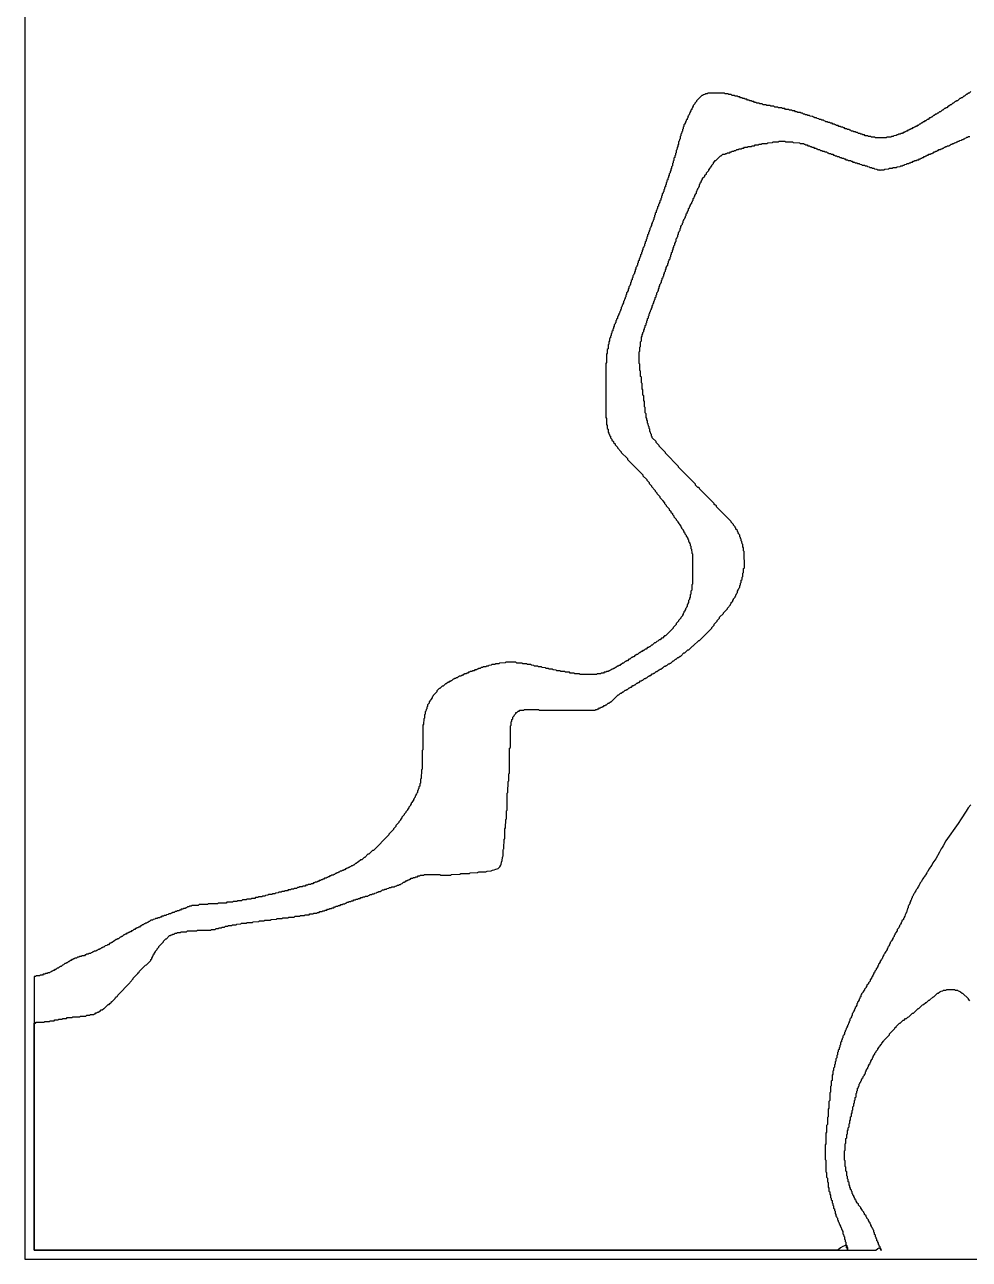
# Model space of a CAD drawing. Header units: millimetres. Extents: x 0 to 6416, y -3898 to 1268.
# Drawn here: x 0 to 610, y -3898 to -3100 of the extents above; entities that cross this region are included whole.
import ezdxf

# ---------------------------------------------------------------- set-up
doc = ezdxf.new("R2010")
doc.units = ezdxf.units.MM
for name, color, linetype in [('CUT_OUTER', 1, 'Continuous'), ('ENGRAVE_NEXT', 3, 'Continuous'), ('SHEET_EDGE', 7, 'Continuous')]:
    doc.layers.add(name, color=color, linetype=linetype)

msp = doc.modelspace()

# ---------------------------------------------------------------- linework, layer by layer
at = {"layer": 'CUT_OUTER'}
msp.add_lwpolyline([(610.5, -3143.58), (609.5, -3144.56), (609, -3144.58), (608, -3145.56), (607.5, -3145.58), (606.5, -3146.56), (605.97, -3146.6), (605, -3147.56), (604.5, -3147.58), (604, -3148.06), (603.5, -3148.08), (602, -3149.56), (601.5, -3149.58), (601, -3150.06), (600.5, -3150.08), (599.5, -3151.06), (599, -3151.08), (598, -3152.06), (597.5, -3152.08), (596.5, -3153.06), (595.97, -3153.1), (595, -3154.06), (594.5, -3154.08), (594, -3154.56), (593.5, -3154.58), (592.5, -3155.56), (592, -3155.58), (591, -3156.56), (590.47, -3156.6), (589.5, -3157.56), (589, -3157.58), (588.5, -3158.07), (588, -3158.08), (587, -3159.06), (586.47, -3159.1), (585.5, -3160.06), (585, -3160.08), (584.5, -3160.57), (584, -3160.58), (583, -3161.56), (582.47, -3161.6), (581.5, -3162.56), (581, -3162.58), (580.5, -3163.07), (580, -3163.08), (579, -3164.06), (578.5, -3164.08), (578, -3164.56), (577.5, -3164.58), (576.5, -3165.56), (576, -3165.58), (575.5, -3166.06), (575, -3166.08), (574.5, -3166.56), (574, -3166.58), (573.5, -3167.06), (573, -3167.08), (572.5, -3167.56), (572, -3167.58), (571.5, -3168.06), (571, -3168.08), (570.5, -3168.56), (570, -3168.58), (569.5, -3169.06), (569, -3169.08), (568.5, -3169.56), (568, -3169.58), (567.5, -3170.06), (566.96, -3170.1), (566.5, -3170.56), (565.5, -3170.58), (565, -3171.06), (564, -3171.08), (563.5, -3171.56), (562.96, -3171.6), (562.5, -3172.05), (561, -3172.08), (560.5, -3172.56), (559.5, -3172.58), (559, -3173.05), (556.5, -3173.08), (556, -3173.55), (549, -3173.56), (548.5, -3173.08), (546.5, -3173.06), (546, -3172.58), (544.5, -3172.56), (544, -3172.08), (542.5, -3172.06), (542, -3171.58), (541, -3171.56), (540.5, -3171.08), (539.5, -3171.07), (539, -3170.58), (538, -3170.57), (537.5, -3170.08), (536.5, -3170.07), (536, -3169.58), (535, -3169.57), (534.5, -3169.08), (533.5, -3169.07), (533.03, -3168.6), (532.5, -3168.57), (532, -3168.08), (531, -3168.07), (530.5, -3167.58), (529.5, -3167.57), (529.03, -3167.1), (528.5, -3167.07), (528, -3166.58), (527, -3166.57), (526.5, -3166.08), (525.5, -3166.07), (525, -3165.58), (524, -3165.57), (523.53, -3165.1), (523, -3165.07), (522.5, -3164.58), (521.5, -3164.57), (521, -3164.08), (520, -3164.07), (519.5, -3163.58), (518.5, -3163.57), (518, -3163.08), (517, -3163.07), (516.53, -3162.6), (516, -3162.57), (515.5, -3162.08), (514.5, -3162.07), (514, -3161.58), (513, -3161.57), (512.5, -3161.08), (511.5, -3161.07), (511, -3160.58), (510, -3160.57), (509.53, -3160.1), (509, -3160.07), (508.5, -3159.58), (507, -3159.57), (506.5, -3159.08), (505.5, -3159.07), (505, -3158.58), (504, -3158.57), (503.5, -3158.08), (502.5, -3158.07), (502, -3157.58), (501, -3157.57), (500.5, -3157.08), (499, -3157.07), (498.5, -3156.58), (497.5, -3156.57), (497, -3156.08), (495.5, -3156.07), (495, -3155.58), (493.5, -3155.57), (493, -3155.08), (491, -3155.07), (490.5, -3154.58), (489, -3154.57), (488.5, -3154.08), (486.5, -3154.07), (486, -3153.58), (484, -3153.57), (483.5, -3153.08), (481.5, -3153.06), (481, -3152.58), (479, -3152.56), (478.5, -3152.08), (476.5, -3152.06), (476, -3151.58), (474.5, -3151.56), (474, -3151.08), (472.5, -3151.06), (472, -3150.58), (471, -3150.56), (470.5, -3150.08), (469.5, -3150.06), (469, -3149.58), (468, -3149.57), (467.5, -3149.08), (466.5, -3149.07), (466, -3148.58), (465, -3148.57), (464.5, -3148.08), (463.5, -3148.07), (463, -3147.58), (462, -3147.57), (461.5, -3147.08), (460.5, -3147.07), (460, -3146.58), (458.5, -3146.57), (458, -3146.08), (456.5, -3146.07), (456, -3145.58), (454.5, -3145.57), (454, -3145.08), (452, -3145.07), (451.5, -3144.59), (441, -3144.59), (440.5, -3145.07), (439.5, -3145.09), (439, -3145.57), (438, -3145.59), (437.5, -3146.08), (437, -3146.09), (433.5, -3149.58), (433.47, -3150.1), (432.48, -3151.1), (432.47, -3151.6), (431.48, -3152.6), (431.47, -3153.1), (430.98, -3153.6), (430.97, -3154.1), (430.48, -3154.6), (430.47, -3155.1), (429.98, -3155.6), (429.97, -3156.1), (429.48, -3156.6), (429.47, -3157.1), (428.98, -3157.6), (428.97, -3158.1), (428.5, -3158.57), (428.47, -3159.1), (427.98, -3159.6), (427.96, -3160.6), (427.5, -3161.06), (427.46, -3161.6), (426.98, -3162.1), (426.97, -3162.6), (426.48, -3163.1), (426.47, -3163.6), (425.98, -3164.1), (425.97, -3164.6), (425.48, -3165.1), (425.47, -3166.1), (424.98, -3166.6), (424.97, -3167.6), (424.48, -3168.1), (424.46, -3169.1), (423.98, -3169.6), (423.97, -3170.6), (423.48, -3171.1), (423.47, -3172.1), (422.98, -3172.6), (422.96, -3174.1), (422.48, -3174.6), (422.47, -3175.6), (421.98, -3176.1), (421.96, -3177.6), (421.48, -3178.1), (421.47, -3179.1), (420.98, -3179.6), (420.96, -3181.1), (420.48, -3181.6), (420.46, -3183.1), (419.98, -3183.6), (419.97, -3184.6), (419.48, -3185.1), (419.47, -3186.1), (418.98, -3186.6), (418.96, -3188.1), (418.48, -3188.6), (418.47, -3189.6), (417.98, -3190.1), (417.96, -3191.6), (417.48, -3192.1), (417.47, -3193.1), (416.98, -3193.6), (416.97, -3194.6), (416.48, -3195.1), (416.47, -3196.1), (415.98, -3196.6), (415.97, -3197.6), (415.48, -3198.1), (415.47, -3199.1), (414.98, -3199.6), (414.97, -3200.6), (414.48, -3201.1), (414.47, -3202.1), (413.98, -3202.6), (413.97, -3203.6), (413.48, -3204.1), (413.47, -3205.1), (412.98, -3205.6), (412.97, -3206.6), (412.48, -3207.1), (412.47, -3208.1), (412, -3208.57), (411.97, -3209.1), (411.48, -3209.6), (411.47, -3210.6), (410.98, -3211.1), (410.97, -3212.1), (410.48, -3212.6), (410.47, -3213.6), (409.98, -3214.1), (409.97, -3215.1), (409.5, -3215.57), (409.47, -3216.1), (408.98, -3216.6), (408.97, -3217.6), (408.48, -3218.1), (408.47, -3219.1), (408, -3219.57), (407.97, -3220.1), (407.48, -3220.6), (407.47, -3221.6), (406.98, -3222.1), (406.97, -3223.1), (406.48, -3223.6), (406.47, -3224.6), (405.98, -3225.1), (405.97, -3226.1), (405.48, -3226.6), (405.47, -3227.6), (405, -3228.07), (404.97, -3228.6), (404.48, -3229.1), (404.47, -3230.1), (403.98, -3230.6), (403.97, -3231.6), (403.48, -3232.1), (403.47, -3233.1), (403, -3233.57), (402.97, -3234.1), (402.48, -3234.6), (402.47, -3235.6), (401.98, -3236.1), (401.97, -3237.1), (401.48, -3237.6), (401.47, -3238.6), (400.98, -3239.1), (400.97, -3240.1), (400.48, -3240.6), (400.47, -3241.6), (399.98, -3242.1), (399.97, -3243.1), (399.5, -3243.57), (399.47, -3244.1), (398.98, -3244.6), (398.97, -3245.6), (398.48, -3246.1), (398.47, -3247.1), (397.98, -3247.6), (397.97, -3248.6), (397.48, -3249.1), (397.47, -3250.1), (397, -3250.57), (396.97, -3251.1), (396.48, -3251.6), (396.47, -3252.6), (395.98, -3253.1), (395.97, -3254.1), (395.48, -3254.6), (395.47, -3255.6), (395, -3256.07), (394.97, -3256.6), (394.48, -3257.1), (394.47, -3258.1), (393.98, -3258.6), (393.97, -3259.6), (393.48, -3260.1), (393.47, -3261.1), (393, -3261.57), (392.97, -3262.1), (392.48, -3262.6), (392.47, -3263.6), (391.98, -3264.1), (391.97, -3265.1), (391.48, -3265.6), (391.47, -3266.6), (390.98, -3267.1), (390.97, -3268.1), (390.5, -3268.57), (390.47, -3269.1), (389.98, -3269.6), (389.97, -3270.6), (389.48, -3271.1), (389.47, -3272.1), (389, -3272.57), (388.97, -3273.1), (388.48, -3273.6), (388.47, -3274.6), (387.98, -3275.1), (387.97, -3276.1), (387.5, -3276.57), (387.47, -3277.1), (386.98, -3277.6), (386.97, -3278.6), (386.48, -3279.1), (386.47, -3280.1), (386, -3280.56), (385.97, -3281.1), (385.48, -3281.6), (385.47, -3282.6), (384.98, -3283.1), (384.96, -3284.1), (384.5, -3284.56), (384.47, -3285.1), (383.98, -3285.6), (383.96, -3286.6), (383.5, -3287.06), (383.47, -3287.6), (382.98, -3288.1), (382.97, -3288.6), (382.48, -3289.1), (382.46, -3290.1), (382, -3290.56), (381.97, -3291.1), (381.48, -3291.6), (381.46, -3292.6), (381, -3293.06), (380.97, -3293.6), (380.48, -3294.1), (380.47, -3295.1), (379.98, -3295.6), (379.97, -3296.6), (379.48, -3297.1), (379.47, -3298.1), (378.98, -3298.6), (378.97, -3299.6), (378.48, -3300.1), (378.47, -3301.1), (377.98, -3301.6), (377.97, -3302.6), (377.48, -3303.1), (377.46, -3304.6), (376.98, -3305.1), (376.96, -3306.6), (376.48, -3307.1), (376.46, -3309.6), (375.98, -3310.1), (375.96, -3312.6), (375.48, -3313.1), (375.46, -3318.6), (374.98, -3319.1), (374.98, -3354.1), (375.46, -3354.6), (375.48, -3358.6), (375.96, -3359.1), (375.98, -3361.1), (376.46, -3361.6), (376.48, -3363.6), (376.97, -3364.1), (376.98, -3364.6), (377.47, -3365.1), (377.5, -3365.64), (377.96, -3366.1), (377.98, -3367.1), (378.96, -3368.1), (378.98, -3368.6), (379.96, -3369.6), (379.98, -3370.1), (380.96, -3371.1), (381, -3371.63), (382.46, -3373.1), (382.5, -3373.63), (384.96, -3376.1), (385, -3376.63), (388.96, -3380.6), (389, -3381.13), (398.96, -3391.1), (399, -3391.63), (401.46, -3394.1), (401.48, -3394.6), (402.96, -3396.1), (402.98, -3396.6), (404.46, -3398.1), (404.48, -3398.6), (406.96, -3401.1), (406.98, -3401.6), (407.96, -3402.6), (407.98, -3403.1), (409.96, -3405.1), (409.98, -3405.6), (411.46, -3407.1), (411.5, -3407.63), (412.96, -3409.1), (412.98, -3409.6), (413.96, -3410.6), (414, -3411.13), (415.96, -3413.1), (415.98, -3413.6), (416.96, -3414.6), (416.98, -3415.1), (417.96, -3416.1), (417.98, -3416.6), (418.96, -3417.6), (419, -3418.13), (420.46, -3419.6), (420.47, -3420.1), (421.46, -3421.1), (421.47, -3421.6), (422.45, -3422.6), (422.5, -3423.14), (423.45, -3424.1), (423.47, -3424.6), (423.95, -3425.1), (423.97, -3425.6), (424.95, -3426.6), (424.97, -3427.1), (425.45, -3427.6), (425.47, -3428.1), (425.95, -3428.6), (425.97, -3429.1), (426.94, -3430.1), (426.97, -3430.6), (427.45, -3431.1), (427.47, -3431.6), (427.94, -3432.1), (428, -3432.66), (428.44, -3433.1), (428.47, -3434.1), (428.94, -3434.6), (429, -3435.16), (429.44, -3435.6), (429.47, -3436.6), (429.93, -3437.1), (429.97, -3438.6), (430.43, -3439.1), (430.47, -3441.6), (430.94, -3442.1), (430.94, -3461.6), (430.47, -3462.1), (430.44, -3465.6), (429.97, -3466.1), (429.94, -3468.1), (429.47, -3468.6), (429.44, -3470.1), (428.97, -3470.6), (428.94, -3471.6), (428.47, -3472.1), (428.44, -3473.6), (428, -3474.04), (427.95, -3474.6), (427.47, -3475.1), (427.44, -3476.1), (427, -3476.54), (426.95, -3477.1), (426.47, -3477.6), (426.45, -3478.1), (425.97, -3478.6), (425.95, -3479.1), (425.47, -3479.6), (425.45, -3480.1), (424.97, -3480.6), (424.95, -3481.1), (424.47, -3481.6), (424.44, -3482.1), (423.47, -3483.1), (423.45, -3483.6), (421.97, -3485.1), (421.95, -3485.6), (420.47, -3487.1), (420.45, -3487.6), (418.47, -3489.6), (418.45, -3490.1), (413.5, -3495.05), (413, -3495.07), (411.5, -3496.56), (411, -3496.58), (410, -3497.56), (409.5, -3497.58), (408.5, -3498.56), (408, -3498.58), (407, -3499.57), (406.5, -3499.58), (405, -3501.06), (404.5, -3501.08), (403.5, -3502.06), (403, -3502.08), (402.5, -3502.57), (402, -3502.58), (401, -3503.57), (400.47, -3503.6), (399.5, -3504.57), (399, -3504.58), (398.5, -3505.07), (398, -3505.08), (397, -3506.07), (396.5, -3506.08), (395.5, -3507.07), (395, -3507.08), (394.5, -3507.57), (394, -3507.58), (393, -3508.57), (392.5, -3508.58), (392, -3509.07), (391.5, -3509.08), (390.5, -3510.07), (389.98, -3510.1), (389, -3511.07), (388.5, -3511.08), (388, -3511.57), (387.5, -3511.58), (386.5, -3512.57), (385.97, -3512.6), (385, -3513.56), (384.5, -3513.58), (384, -3514.07), (383.5, -3514.08), (383, -3514.57), (382.5, -3514.58), (381.5, -3515.56), (381, -3515.58), (380.5, -3516.06), (380, -3516.08), (379.5, -3516.56), (379, -3516.58), (378.5, -3517.06), (378, -3517.08), (377.5, -3517.56), (376.96, -3517.6), (376.5, -3518.06), (375.5, -3518.08), (375, -3518.56), (374, -3518.58), (373.5, -3519.06), (372, -3519.08), (371.5, -3519.55), (369.5, -3519.58), (369, -3520.05), (358.5, -3520.06), (358, -3519.58), (355, -3519.56), (354.5, -3519.08), (352, -3519.06), (351.5, -3518.58), (349, -3518.56), (348.5, -3518.08), (346, -3518.06), (345.5, -3517.58), (343.5, -3517.56), (343, -3517.08), (341, -3517.06), (340.5, -3516.58), (338.5, -3516.56), (338, -3516.08), (336.5, -3516.06), (336, -3515.58), (334, -3515.56), (333.5, -3515.08), (331.5, -3515.06), (331, -3514.58), (329, -3514.56), (328.5, -3514.08), (327, -3514.06), (326.5, -3513.58), (324.5, -3513.56), (324, -3513.08), (321.5, -3513.06), (321, -3512.58), (317.5, -3512.56), (317, -3512.08), (310.5, -3512.08), (310, -3512.55), (306.5, -3512.58), (306, -3513.05), (304, -3513.08), (303.5, -3513.55), (301.5, -3513.58), (301, -3514.05), (299.5, -3514.07), (299, -3514.55), (298, -3514.57), (297.5, -3515.05), (296, -3515.07), (295.5, -3515.55), (294.5, -3515.57), (294, -3516.05), (293, -3516.07), (292.5, -3516.55), (291.94, -3516.6), (291.5, -3517.04), (290.5, -3517.07), (290, -3517.54), (289, -3517.57), (288.5, -3518.05), (287.5, -3518.07), (287, -3518.55), (286.5, -3518.57), (286, -3519.05), (285.44, -3519.1), (285, -3519.54), (284, -3519.57), (283.5, -3520.05), (283, -3520.07), (282.5, -3520.55), (281.94, -3520.6), (281.5, -3521.04), (280.5, -3521.07), (280, -3521.55), (279.45, -3521.6), (279, -3522.05), (278.5, -3522.07), (278, -3522.55), (277.5, -3522.57), (277, -3523.05), (276.5, -3523.07), (275.5, -3524.05), (275, -3524.07), (274.5, -3524.55), (274, -3524.57), (273.5, -3525.05), (273, -3525.07), (272, -3526.05), (271.5, -3526.07), (270, -3527.55), (269.46, -3527.6), (268, -3529.06), (267.5, -3529.07), (265.98, -3530.6), (265.96, -3531.1), (263.5, -3533.57), (263.46, -3534.1), (262.97, -3534.6), (262.96, -3535.1), (262, -3536.07), (261.96, -3536.6), (260.98, -3537.6), (260.96, -3538.6), (259.98, -3539.6), (259.96, -3540.6), (259.48, -3541.1), (259.46, -3542.1), (258.98, -3542.6), (258.96, -3543.6), (258.48, -3544.1), (258.46, -3545.6), (257.98, -3546.1), (257.96, -3548.1), (257.48, -3548.6), (257.45, -3552.1), (256.98, -3552.6), (256.96, -3568.1), (256.94, -3568.6), (256.47, -3569.1), (256.45, -3580.6), (256.44, -3581.1), (255.97, -3581.6), (255.93, -3587.1), (255.47, -3587.6), (255.43, -3590.1), (254.96, -3590.6), (254.93, -3592.1), (254.46, -3592.6), (254.43, -3593.6), (254, -3594.03), (253.94, -3594.6), (253.47, -3595.1), (253.43, -3596.1), (253, -3596.53), (252.94, -3597.1), (252.46, -3597.6), (252.44, -3598.1), (251.96, -3598.6), (251.94, -3599.1), (251.46, -3599.6), (251.44, -3600.1), (250.96, -3600.6), (250.94, -3601.1), (249.97, -3602.1), (249.95, -3602.6), (249.47, -3603.1), (249.44, -3603.6), (248.96, -3604.1), (248.94, -3604.6), (248, -3605.55), (247.94, -3606.1), (246.97, -3607.1), (246.94, -3607.6), (245.97, -3608.6), (245.95, -3609.1), (244.97, -3610.1), (244.94, -3610.6), (243.47, -3612.1), (243.45, -3612.6), (242.47, -3613.6), (242.45, -3614.1), (241.47, -3615.1), (241.45, -3615.6), (239.5, -3617.56), (239.45, -3618.1), (237.97, -3619.6), (237.95, -3620.1), (234.97, -3623.1), (234.95, -3623.6), (225, -3633.55), (224.5, -3633.57), (222, -3636.05), (221.46, -3636.1), (219.5, -3638.05), (219, -3638.07), (217.5, -3639.55), (217, -3639.57), (215.5, -3641.05), (215, -3641.07), (214, -3642.05), (213.46, -3642.1), (212.5, -3643.05), (212, -3643.07), (211.5, -3643.55), (211, -3643.57), (210.5, -3644.05), (210, -3644.07), (209.5, -3644.55), (209, -3644.57), (208.5, -3645.06), (208, -3645.07), (207.5, -3645.56), (207, -3645.57), (206.5, -3646.06), (206, -3646.07), (205.5, -3646.56), (205, -3646.57), (204.5, -3647.05), (203.5, -3647.08), (203, -3647.56), (202.5, -3647.58), (202, -3648.06), (201.5, -3648.07), (201, -3648.56), (200.5, -3648.57), (200, -3649.06), (199.46, -3649.1), (199, -3649.56), (198, -3649.58), (197.5, -3650.06), (197, -3650.08), (196.5, -3650.56), (196, -3650.58), (195.5, -3651.06), (194.96, -3651.1), (194.5, -3651.56), (193.5, -3651.58), (193, -3652.06), (192.5, -3652.08), (192, -3652.56), (191.46, -3652.6), (191, -3653.06), (190, -3653.08), (189.5, -3653.56), (188.96, -3653.6), (188.5, -3654.06), (187.5, -3654.08), (187, -3654.56), (186.46, -3654.6), (186, -3655.06), (185, -3655.08), (184.5, -3655.56), (183, -3655.58), (182.5, -3656.06), (181.5, -3656.08), (181, -3656.56), (179.5, -3656.58), (179, -3657.06), (177.5, -3657.08), (177, -3657.57), (176, -3657.58), (175.5, -3658.06), (174, -3658.08), (173.5, -3658.57), (172, -3658.58), (171.5, -3659.07), (170, -3659.08), (169.5, -3659.57), (168, -3659.58), (167.5, -3660.07), (166, -3660.08), (165.5, -3660.57), (164, -3660.58), (163.5, -3661.07), (162, -3661.08), (161.5, -3661.57), (160, -3661.58), (159.5, -3662.07), (157.5, -3662.09), (157, -3662.57), (155.5, -3662.58), (155, -3663.07), (153.5, -3663.08), (153, -3663.57), (151, -3663.59), (150.5, -3664.07), (149, -3664.08), (148.5, -3664.57), (146.5, -3664.59), (146, -3665.07), (143.5, -3665.09), (143, -3665.57), (140.5, -3665.59), (140, -3666.07), (137.5, -3666.09), (137, -3666.57), (134.5, -3666.59), (134, -3667.07), (130.5, -3667.09), (130, -3667.57), (125, -3667.59), (124.5, -3668.07), (118.5, -3668.09), (118, -3668.57), (112.5, -3668.59), (112, -3669.07), (108, -3669.09), (107.5, -3669.57), (106.5, -3669.59), (106, -3670.07), (105, -3670.08), (104.5, -3670.57), (103.97, -3670.6), (103.5, -3671.07), (102.5, -3671.08), (102, -3671.57), (101, -3671.58), (100.5, -3672.07), (99.97, -3672.1), (99.5, -3672.56), (98.5, -3672.58), (98, -3673.07), (97, -3673.08), (96.5, -3673.57), (95.5, -3673.58), (95, -3674.07), (94.46, -3674.1), (94, -3674.56), (93, -3674.58), (92.5, -3675.06), (91.5, -3675.08), (91, -3675.56), (90, -3675.58), (89.5, -3676.07), (88.5, -3676.08), (88, -3676.57), (87.46, -3676.6), (87, -3677.06), (86, -3677.08), (85.5, -3677.56), (84.5, -3677.58), (84, -3678.07), (83, -3678.08), (82.5, -3678.57), (81.5, -3678.58), (80.5, -3679.56), (80, -3679.58), (79.5, -3680.07), (79, -3680.08), (78.5, -3680.57), (78, -3680.58), (77.5, -3681.07), (77, -3681.08), (76.5, -3681.57), (76, -3681.58), (75, -3682.56), (74.5, -3682.58), (74, -3683.06), (73.5, -3683.08), (73, -3683.56), (72.5, -3683.58), (72, -3684.06), (71.5, -3684.08), (71, -3684.57), (70.5, -3684.58), (69.5, -3685.56), (69, -3685.58), (68.5, -3686.06), (68, -3686.08), (67.5, -3686.56), (67, -3686.58), (66.5, -3687.06), (66, -3687.08), (65.5, -3687.56), (65, -3687.58), (64.5, -3688.06), (64, -3688.08), (63, -3689.06), (62.5, -3689.08), (62, -3689.56), (61.5, -3689.58), (60.5, -3690.56), (60, -3690.58), (59.5, -3691.06), (59, -3691.08), (58, -3692.06), (57.5, -3692.07), (56.5, -3693.05), (56, -3693.07), (55.5, -3693.56), (55, -3693.57), (54, -3694.55), (53.5, -3694.57), (53, -3695.05), (52, -3695.08), (51, -3696.05), (50.5, -3696.07), (50, -3696.56), (49.5, -3696.57), (49, -3697.06), (48.5, -3697.07), (48, -3697.56), (47.5, -3697.57), (47, -3698.05), (46.45, -3698.1), (46, -3698.55), (45, -3698.58), (44.5, -3699.06), (44, -3699.07), (43.5, -3699.55), (42.95, -3699.6), (42.5, -3700.05), (41.5, -3700.07), (41, -3700.55), (40, -3700.58), (39.5, -3701.06), (38.95, -3701.1), (38.5, -3701.55), (37, -3701.58), (36.5, -3702.06), (35.5, -3702.08), (35, -3702.56), (34, -3702.58), (33.5, -3703.06), (32.5, -3703.08), (32, -3703.56), (31.5, -3703.58), (31, -3704.06), (30.5, -3704.08), (30, -3704.56), (29.5, -3704.58), (28.5, -3705.55), (28, -3705.57), (27.5, -3706.06), (27, -3706.07), (26.5, -3706.56), (26, -3706.57), (25, -3707.55), (24.46, -3707.6), (23.5, -3708.55), (23, -3708.57), (22.5, -3709.05), (22, -3709.07), (21.5, -3709.55), (21, -3709.57), (20, -3710.55), (19.5, -3710.57), (19, -3711.05), (18.5, -3711.07), (18, -3711.55), (17.5, -3711.57), (17, -3712.05), (16.44, -3712.1), (16, -3712.54), (15, -3712.57), (14.5, -3713.05), (13.5, -3713.07), (13, -3713.55), (12, -3713.57), (11.5, -3714.05), (10, -3714.08), (9.5, -3714.55), (7.5, -3714.58), (7, -3715.06), (6, -3715.08), (6, -3891.6), (6, -3891.6), (549.23, -3891.6), (550.5, -3890.65), (551, -3890.37), (551.5, -3890.21), (552.4, -3891.1), (552.46, -3891.6), (553.01, -3891.6), (552.52, -3891.1), (552.51, -3890.6), (552.02, -3890.1), (552.01, -3889.6), (551.52, -3889.1), (551.5, -3888.57), (551.03, -3888.1), (551.01, -3887.1), (550.53, -3886.6), (550.5, -3886.07), (550.03, -3885.6), (550.02, -3884.6), (549.53, -3884.1), (549.5, -3883.57), (549.03, -3883.1), (549.02, -3882.1), (548.53, -3881.6), (548.52, -3880.6), (548.03, -3880.1), (548.01, -3879.1), (547.53, -3878.6), (547.52, -3878.1), (547.03, -3877.6), (547.02, -3877.1), (546.53, -3876.6), (546.52, -3876.1), (546.03, -3875.6), (546.02, -3875.1), (545.53, -3874.6), (545.52, -3874.1), (545.03, -3873.6), (545.02, -3873.1), (544.53, -3872.6), (544.52, -3872.1), (543.53, -3871.1), (543.52, -3870.6), (543.03, -3870.1), (543.02, -3869.6), (542.03, -3868.6), (542.02, -3868.1), (541.53, -3867.6), (541.52, -3867.1), (540.53, -3866.1), (540.52, -3865.6), (539.53, -3864.6), (539.52, -3864.1), (538.03, -3862.6), (538.02, -3862.1), (537.04, -3861.1), (537.02, -3860.6), (536.53, -3860.1), (536.52, -3859.6), (536.03, -3859.1), (536.02, -3858.6), (535.53, -3858.1), (535.52, -3857.6), (535.03, -3857.1), (535.02, -3856.6), (534.53, -3856.1), (534.5, -3855.56), (534.04, -3855.1), (534.02, -3854.1), (533.53, -3853.6), (533.5, -3853.06), (533.04, -3852.6), (533.02, -3851.6), (532.53, -3851.1), (532.52, -3850.1), (532.03, -3849.6), (532.02, -3848.1), (531.53, -3847.6), (531.52, -3846.1), (531.03, -3845.6), (531.02, -3844.1), (530.53, -3843.6), (530.52, -3841.1), (530.03, -3840.6), (530.02, -3838.1), (529.53, -3837.6), (529.52, -3834.1), (529.03, -3833.6), (529.03, -3827.6), (529.52, -3827.1), (529.53, -3823.1), (530.02, -3822.6), (530.03, -3819.6), (530.52, -3819.1), (530.53, -3817.1), (531.02, -3816.6), (531.03, -3814.6), (531.52, -3814.1), (531.53, -3812.6), (532.02, -3812.1), (532.03, -3810.1), (532.52, -3809.6), (532.53, -3808.1), (533.02, -3807.6), (533.04, -3805.6), (533.52, -3805.1), (533.54, -3803.6), (534.02, -3803.1), (534.04, -3801.6), (534.52, -3801.1), (534.54, -3799.1), (535.02, -3798.6), (535.04, -3797.1), (535.52, -3796.6), (535.54, -3795.1), (536.02, -3794.6), (536.04, -3793.1), (536.52, -3792.6), (536.55, -3790.6), (537.02, -3790.1), (537.05, -3789.1), (537.52, -3788.6), (537.55, -3787.1), (538, -3786.65), (538.05, -3786.1), (538.53, -3785.6), (538.55, -3784.6), (539, -3784.15), (539.05, -3783.6), (539.53, -3783.1), (539.55, -3782.6), (540.03, -3782.1), (540.05, -3781.6), (540.53, -3781.1), (540.55, -3780.6), (541.03, -3780.1), (541.05, -3779.6), (542.03, -3778.6), (542.04, -3778.1), (542.52, -3777.6), (542.55, -3776.6), (543.03, -3776.1), (543.05, -3775.6), (543.53, -3775.1), (543.55, -3774.6), (544.03, -3774.1), (544.05, -3773.6), (544.53, -3773.1), (544.55, -3772.6), (545.03, -3772.1), (545.05, -3771.6), (545.53, -3771.1), (545.55, -3770.6), (546.03, -3770.1), (546.05, -3769.6), (546.53, -3769.1), (546.55, -3768.6), (547.03, -3768.1), (547.05, -3767.6), (547.53, -3767.1), (547.56, -3766.6), (548.04, -3766.1), (548.06, -3765.6), (548.54, -3765.1), (548.56, -3764.6), (549.5, -3763.65), (549.56, -3763.1), (550.54, -3762.1), (550.56, -3761.6), (551.54, -3760.6), (551.57, -3760.1), (553, -3758.65), (553.07, -3758.1), (554.54, -3756.6), (554.57, -3756.1), (558, -3752.65), (558.07, -3752.1), (561.5, -3748.66), (561.6, -3748.1), (562, -3747.7), (562.5, -3747.65), (562.58, -3747.1), (564.5, -3745.19), (565.06, -3745.1), (567, -3743.19), (567.5, -3743.15), (568.5, -3742.18), (569, -3742.15), (570, -3741.18), (570.56, -3741.1), (573, -3738.69), (573.57, -3738.6), (576.5, -3735.7), (577.08, -3735.6), (579.5, -3733.22), (580, -3733.17), (581.5, -3731.73), (582, -3731.67), (583.5, -3730.24), (584, -3730.18), (584.11, -3730.1), (586, -3728.26), (586.5, -3728.19), (586.63, -3728.1), (589, -3725.83), (589.5, -3725.73), (590.5, -3724.86), (591, -3724.76), (591.5, -3724.38), (592.5, -3724.24), (593, -3723.88), (594.5, -3723.74), (594.8, -3723.6), (595, -3723.4), (595.5, -3723.32), (597.5, -3723.28), (599.5, -3723.33), (600, -3723.42), (600.5, -3723.75), (602, -3723.92), (602.5, -3724.28), (603, -3724.39), (603.5, -3724.77), (604, -3724.89), (605, -3725.76), (605.5, -3725.87), (608.79, -3729.1), (608.89, -3729.6), (609.83, -3730.6)], dxfattribs=at)
at = {"layer": 'ENGRAVE_NEXT'}
msp.add_lwpolyline([(610.5, -3604.09), (608.94, -3606.1), (607.5, -3608.23), (604.46, -3613.1), (602.47, -3616.1), (594.5, -3627.39), (592.66, -3630.6), (592, -3631.61), (591.53, -3632.6), (590.29, -3634.6), (587.9, -3639.1), (586.14, -3641.6), (585.35, -3643.1), (584.58, -3644.1), (584.35, -3644.6), (583.57, -3645.6), (582.81, -3647.1), (582.47, -3647.6), (582.28, -3648.1), (581.48, -3649.1), (581.28, -3649.6), (580.47, -3650.6), (580.27, -3651.1), (579.46, -3652.1), (579.27, -3652.6), (578.9, -3653.1), (578.74, -3653.6), (577.92, -3654.6), (577.75, -3655.1), (577.38, -3655.6), (577.23, -3656.1), (576.84, -3656.6), (576.71, -3657.1), (575.87, -3658.1), (575.72, -3658.6), (575.33, -3659.1), (575.19, -3659.6), (574.35, -3660.6), (574.21, -3661.1), (573.82, -3661.6), (573.69, -3662.1), (573.3, -3662.6), (573.19, -3663.1), (572.8, -3663.6), (572.68, -3664.1), (572.31, -3664.6), (572.15, -3665.6), (571.75, -3666.1), (571.66, -3666.6), (571.27, -3667.1), (571.13, -3668.1), (570.73, -3668.6), (570.64, -3669.1), (570.24, -3669.6), (570.12, -3670.6), (569.72, -3671.1), (569.61, -3672.1), (569.19, -3672.6), (569.1, -3673.6), (568.67, -3674.1), (568.61, -3674.6), (568.5, -3674.78), (568.18, -3675.1), (568.09, -3676.1), (567.64, -3676.6), (567.59, -3677.1), (567.14, -3677.6), (567.09, -3678.1), (566.16, -3679.1), (566.09, -3679.6), (565.64, -3680.1), (565.59, -3680.6), (565.14, -3681.1), (565.08, -3681.6), (564.63, -3682.1), (564.58, -3682.6), (564.12, -3683.1), (564.08, -3683.6), (563.14, -3684.6), (563.06, -3685.6), (562.13, -3686.6), (562.07, -3687.1), (561.61, -3687.6), (561.57, -3688.1), (561.11, -3688.6), (561.07, -3689.1), (560.6, -3689.6), (560.56, -3690.1), (560.1, -3690.6), (560.06, -3691.1), (559.11, -3692.1), (559.06, -3692.6), (558.6, -3693.1), (558.56, -3693.6), (558.1, -3694.1), (558.06, -3694.6), (557.59, -3695.1), (557.56, -3695.6), (557.09, -3696.1), (557.05, -3696.6), (556.59, -3697.1), (556.55, -3697.6), (556.08, -3698.1), (556.05, -3698.6), (555.09, -3699.6), (555.05, -3700.1), (554.58, -3700.6), (554.55, -3701.1), (554.08, -3701.6), (554.05, -3702.1), (553.58, -3702.6), (553.55, -3703.1), (553.07, -3703.6), (553.04, -3704.1), (552.08, -3705.1), (552.05, -3705.6), (551.57, -3706.1), (551.55, -3706.6), (551.07, -3707.1), (551.04, -3707.6), (550.57, -3708.1), (550.54, -3708.6), (550.07, -3709.1), (550.04, -3709.6), (549.56, -3710.1), (549.54, -3710.6), (548.57, -3711.6), (548.54, -3712.1), (548.07, -3712.6), (548.04, -3713.1), (547.56, -3713.6), (547.54, -3714.1), (547.06, -3714.6), (547.04, -3715.1), (546.56, -3715.6), (546.54, -3716.1), (545.57, -3717.1), (545.53, -3718.1), (544.56, -3719.1), (544.5, -3719.65), (543.56, -3720.6), (543.54, -3721.1), (543.06, -3721.6), (543.03, -3722.1), (542.06, -3723.1), (542.03, -3723.6), (541.06, -3724.6), (541.04, -3725.1), (540.07, -3726.1), (540.04, -3726.6), (539.56, -3727.1), (539.53, -3728.1), (539.05, -3728.6), (539.03, -3729.1), (538.55, -3729.6), (538.53, -3730.1), (538.05, -3730.6), (538.03, -3731.1), (537.55, -3731.6), (537.5, -3732.16), (537.06, -3732.6), (537.03, -3733.6), (536.55, -3734.1), (536.53, -3734.6), (536.05, -3735.1), (536.03, -3735.6), (535.55, -3736.1), (535.53, -3736.6), (535.05, -3737.1), (535.03, -3737.6), (534.55, -3738.1), (534.5, -3738.65), (534.05, -3739.1), (534.03, -3740.1), (533.54, -3740.6), (533.53, -3741.1), (533.05, -3741.6), (533, -3742.15), (532.55, -3742.6), (532.52, -3743.6), (532.04, -3744.1), (532, -3744.65), (531.55, -3745.1), (531.52, -3746.1), (531.04, -3746.6), (531.03, -3747.1), (530.54, -3747.6), (530.5, -3748.15), (530.05, -3748.6), (530.02, -3749.6), (529.54, -3750.1), (529.5, -3750.64), (529.04, -3751.1), (529.02, -3752.1), (528.54, -3752.6), (528.5, -3753.14), (528.04, -3753.6), (528.02, -3754.6), (527.54, -3755.1), (527.5, -3755.64), (527.04, -3756.1), (527.02, -3757.1), (526.54, -3757.6), (526.52, -3759.1), (526.04, -3759.6), (526.02, -3760.6), (525.54, -3761.1), (525.52, -3762.1), (525.04, -3762.6), (525.02, -3763.6), (524.54, -3764.1), (524.52, -3765.6), (524.04, -3766.1), (524.02, -3767.6), (523.54, -3768.1), (523.52, -3769.6), (523.04, -3770.1), (523.02, -3771.6), (522.54, -3772.1), (522.52, -3773.6), (522.04, -3774.1), (522.02, -3775.6), (521.54, -3776.1), (521.52, -3778.1), (521.04, -3778.6), (521.02, -3782.1), (520.53, -3782.6), (520.51, -3785.6), (520.03, -3786.1), (520.01, -3789.6), (519.53, -3790.1), (519.51, -3795.1), (519.03, -3795.6), (519.01, -3800.1), (518.53, -3800.6), (518.51, -3805.6), (518.03, -3806.1), (518.01, -3810.6), (517.52, -3811.1), (517.51, -3815.6), (517.02, -3816.1), (517.01, -3823.1), (516.52, -3823.6), (516.52, -3833.1), (517.01, -3833.6), (517.02, -3841.1), (517.51, -3841.6), (517.52, -3844.6), (518.01, -3845.1), (518.02, -3847.6), (518.51, -3848.1), (518.53, -3851.1), (519.01, -3851.6), (519.03, -3853.6), (519.51, -3854.1), (519.53, -3855.6), (520.01, -3856.1), (520.03, -3857.6), (520.51, -3858.1), (520.52, -3859.1), (521.01, -3859.6), (521.03, -3861.1), (521.51, -3861.6), (521.53, -3862.6), (522.01, -3863.1), (522.03, -3864.6), (522.51, -3865.1), (522.53, -3866.1), (523.01, -3866.6), (523.03, -3868.1), (523.52, -3868.6), (523.53, -3869.6), (524, -3870.07), (524.03, -3870.6), (524.51, -3871.1), (524.53, -3872.1), (525, -3872.57), (525.03, -3873.1), (525.51, -3873.6), (525.53, -3874.6), (526, -3875.07), (526.03, -3875.6), (526.52, -3876.1), (526.52, -3876.6), (527.01, -3877.1), (527.03, -3878.1), (527.5, -3878.57), (527.52, -3879.1), (528.01, -3879.6), (528.03, -3881.1), (528.51, -3881.6), (528.53, -3882.6), (529.01, -3883.1), (529.03, -3884.6), (529.51, -3885.1), (529.52, -3886.1), (530.01, -3886.6), (530.02, -3888.1), (530.51, -3888.6), (530.52, -3889.6), (531.01, -3890.1), (531.01, -3891.6), (530.95, -3890.6), (530.45, -3890.1), (530.31, -3889.1), (530, -3888.66), (529.5, -3888.66), (529, -3888.8), (528, -3889.25), (526.5, -3890.18), (524.73, -3891.6), (6, -3891.6), (6, -3745.07), (7, -3745.06), (7, -3745.06), (7.5, -3744.58), (12.5, -3744.55), (13, -3744.08), (16, -3744.05), (16.5, -3743.57), (19, -3743.54), (19.5, -3743.07), (21.5, -3743.04), (22, -3742.57), (24, -3742.54), (24.5, -3742.07), (27, -3742.04), (27.5, -3741.57), (30.5, -3741.54), (31, -3741.07), (35.5, -3741.03), (36, -3740.57), (39.5, -3740.52), (40, -3740.06), (42, -3740.02), (42.5, -3739.56), (44.5, -3739.5), (45, -3739.04), (45.5, -3739.01), (46, -3738.55), (46.5, -3738.51), (47, -3738.05), (47.5, -3738.01), (48, -3737.55), (48.5, -3737.51), (49.43, -3736.6), (50, -3736.51), (51, -3735.55), (51.5, -3735.51), (53.94, -3733.1), (54.5, -3733.02), (55, -3732.53), (55.92, -3731.6), (56, -3731.06), (56.5, -3731.03), (57, -3730.54), (58.43, -3729.1), (58.5, -3728.55), (59, -3728.06), (59.5, -3728.02), (59.92, -3727.6), (60, -3727.05), (67.94, -3719.1), (67.97, -3718.6), (69.95, -3716.6), (70, -3716.06), (72.95, -3713.1), (73, -3712.57), (73.5, -3712.54), (73.95, -3712.1), (74, -3711.57), (76.47, -3709.1), (78, -3707.57), (78.5, -3707.55), (81.45, -3704.6), (81.47, -3704.1), (81.96, -3703.6), (81.97, -3703.1), (82.46, -3702.6), (82.48, -3702.1), (82.96, -3701.6), (82.98, -3701.1), (83.47, -3700.6), (83.48, -3700.1), (84.47, -3699.1), (84.5, -3698.57), (85.47, -3697.6), (85.48, -3697.1), (86.47, -3696.1), (86.48, -3695.6), (89.47, -3692.6), (89.5, -3692.08), (91, -3690.59), (91.5, -3690.58), (93.5, -3688.59), (94, -3688.58), (94.48, -3688.1), (95, -3688.08), (95.5, -3687.59), (96.5, -3687.58), (97, -3687.09), (98, -3687.08), (98.5, -3686.59), (100.5, -3686.58), (101, -3686.09), (104.5, -3686.08), (105, -3685.59), (111, -3685.57), (111.5, -3685.09), (120, -3685.07), (120.5, -3684.58), (123, -3684.57), (123.5, -3684.08), (125, -3684.07), (125.5, -3683.59), (127, -3683.57), (127.5, -3683.09), (129, -3683.07), (129.5, -3682.59), (131, -3682.57), (131.5, -3682.09), (133.5, -3682.07), (134, -3681.59), (136.5, -3681.57), (137, -3681.09), (139.5, -3681.07), (140, -3680.59), (143, -3680.57), (143.5, -3680.09), (147, -3680.07), (147.5, -3679.59), (151, -3679.57), (151.5, -3679.09), (154.5, -3679.07), (155, -3678.59), (158.5, -3678.57), (159, -3678.09), (162.5, -3678.07), (163, -3677.59), (166, -3677.57), (166.5, -3677.09), (170, -3677.07), (170.5, -3676.59), (174, -3676.57), (174.5, -3676.08), (177.5, -3676.07), (178, -3675.58), (180.5, -3675.57), (181, -3675.08), (183.5, -3675.07), (184, -3674.58), (186, -3674.56), (186.5, -3674.08), (188.5, -3674.06), (189, -3673.58), (190, -3673.57), (190.5, -3673.08), (192, -3673.06), (192.5, -3672.58), (193.5, -3672.56), (194, -3672.08), (195, -3672.07), (195.5, -3671.58), (196.5, -3671.57), (197, -3671.08), (198, -3671.07), (198.5, -3670.58), (199.5, -3670.56), (199.96, -3670.1), (200.5, -3670.07), (201, -3669.58), (202, -3669.57), (202.5, -3669.08), (203.5, -3669.07), (204, -3668.58), (205, -3668.57), (205.5, -3668.08), (206.5, -3668.06), (206.96, -3667.6), (207.5, -3667.57), (208, -3667.08), (209, -3667.07), (209.5, -3666.58), (210.5, -3666.57), (211, -3666.08), (212, -3666.06), (212.5, -3665.58), (213.5, -3665.56), (214, -3665.08), (215, -3665.06), (215.5, -3664.58), (216.5, -3664.56), (217, -3664.08), (218, -3664.06), (218.5, -3663.58), (219.5, -3663.56), (220, -3663.08), (221.5, -3663.06), (221.96, -3662.6), (222.5, -3662.56), (223, -3662.08), (224, -3662.06), (224.5, -3661.58), (225.5, -3661.56), (226, -3661.08), (227, -3661.06), (227.46, -3660.6), (228, -3660.56), (228.5, -3660.08), (229.5, -3660.06), (229.96, -3659.6), (230.5, -3659.56), (231, -3659.08), (232, -3659.06), (232.5, -3658.58), (233.5, -3658.56), (234, -3658.08), (235, -3658.05), (235.5, -3657.58), (236.5, -3657.55), (237, -3657.08), (238.5, -3657.05), (239, -3656.57), (240, -3656.55), (240.5, -3656.07), (241.5, -3656.04), (241.94, -3655.6), (242.5, -3655.55), (243, -3655.07), (243.5, -3655.04), (244.5, -3654.07), (245, -3654.05), (245.5, -3653.57), (246, -3653.55), (246.5, -3653.07), (247, -3653.05), (247.5, -3652.57), (248, -3652.55), (248.5, -3652.07), (249, -3652.05), (249.5, -3651.57), (250.5, -3651.55), (251, -3651.07), (252, -3651.05), (252.5, -3650.57), (253.5, -3650.55), (254, -3650.07), (255, -3650.05), (255.5, -3649.57), (257.5, -3649.54), (258, -3649.07), (268, -3649.05), (268.5, -3649.5), (275, -3649.47), (275.5, -3649.04), (280.5, -3648.99), (281, -3648.95), (281.5, -3648.53), (286.5, -3648.46), (287, -3648.41), (287.5, -3648.01), (292, -3647.92), (292.5, -3647.85), (292.75, -3647.6), (293, -3647.48), (297.5, -3647.35), (298, -3647.24), (298.5, -3646.93), (301, -3646.76), (301.5, -3646.61), (302, -3646.35), (303, -3646.21), (304, -3645.77), (305, -3645.53), (305.5, -3645.28), (306.72, -3644.1), (307.3, -3643.1), (307.49, -3642.6), (307.73, -3641.1), (308.14, -3640.1), (308.3, -3638.1), (308.6, -3637.6), (308.72, -3637.1), (308.86, -3633.1), (309, -3632.81), (309.22, -3632.6), (309.3, -3632.1), (309.4, -3626.6), (309.5, -3626.39), (309.79, -3626.1), (309.85, -3625.6), (309.92, -3619.6), (310.33, -3619.1), (310.43, -3613.6), (310.85, -3613.1), (310.94, -3608.1), (311.36, -3607.6), (311.4, -3607.1), (311.45, -3596.6), (311.88, -3596.1), (311.95, -3589.1), (312.39, -3588.6), (312.45, -3584.1), (312.89, -3583.6), (312.92, -3583.1), (312.96, -3567.6), (313.42, -3567.1), (313.44, -3566.6), (313.48, -3553.1), (313.95, -3552.6), (313.98, -3550.6), (314.46, -3550.1), (314.48, -3549.1), (314.96, -3548.6), (314.98, -3547.6), (315.96, -3546.6), (316, -3546.07), (316.97, -3545.1), (316.98, -3544.6), (317.5, -3544.57), (318.48, -3543.6), (319, -3543.57), (319.5, -3543.08), (322, -3543.06), (322.5, -3542.58), (331.5, -3542.58), (332, -3543.05), (332.5, -3543.07), (368, -3543.04), (368.5, -3542.57), (369.5, -3542.54), (369.94, -3542.1), (370.5, -3542.05), (371, -3541.57), (371.5, -3541.55), (372, -3541.07), (372.5, -3541.05), (373, -3540.57), (373.5, -3540.56), (374, -3540.07), (374.5, -3540.06), (375, -3539.57), (375.5, -3539.55), (376.5, -3538.57), (377, -3538.56), (378, -3537.57), (378.5, -3537.56), (382.98, -3533.1), (383.5, -3533.07), (384.5, -3532.08), (385, -3532.07), (386, -3531.08), (386.5, -3531.07), (387.5, -3530.08), (388, -3530.07), (388.5, -3529.58), (389, -3529.57), (390, -3528.58), (390.5, -3528.57), (391, -3528.08), (391.5, -3528.07), (392.5, -3527.08), (393, -3527.07), (393.5, -3526.58), (394, -3526.57), (395, -3525.58), (395.5, -3525.57), (396, -3525.08), (396.5, -3525.07), (397.5, -3524.08), (398, -3524.07), (398.5, -3523.58), (399, -3523.57), (400, -3522.58), (400.5, -3522.57), (401, -3522.08), (401.5, -3522.07), (402.5, -3521.08), (403, -3521.07), (403.5, -3520.58), (404, -3520.57), (405, -3519.58), (405.5, -3519.57), (406, -3519.08), (406.5, -3519.07), (407.48, -3518.1), (408, -3518.07), (409, -3517.08), (409.5, -3517.07), (410, -3516.58), (410.5, -3516.57), (411.5, -3515.58), (412, -3515.57), (413, -3514.58), (413.5, -3514.57), (414, -3514.08), (414.5, -3514.07), (415.5, -3513.08), (416, -3513.07), (416.5, -3512.58), (417, -3512.57), (418.5, -3511.08), (419, -3511.07), (420, -3510.08), (420.5, -3510.07), (421.5, -3509.08), (422, -3509.07), (423, -3508.08), (423.5, -3508.07), (425.48, -3506.1), (426, -3506.07), (427.98, -3504.1), (428.5, -3504.07), (430.98, -3501.6), (431.5, -3501.57), (434.98, -3498.1), (435.5, -3498.06), (443.46, -3490.1), (443.48, -3489.6), (444.96, -3488.1), (445, -3487.57), (446.96, -3485.6), (446.98, -3485.1), (448.46, -3483.6), (448.5, -3483.07), (450.95, -3480.6), (451, -3480.06), (453.45, -3477.6), (453.5, -3477.06), (455.44, -3475.1), (455.46, -3474.6), (455.95, -3474.1), (455.97, -3473.6), (456.94, -3472.6), (456.96, -3472.1), (457.44, -3471.6), (457.47, -3471.1), (458.43, -3470.1), (458.46, -3469.6), (458.94, -3469.1), (458.96, -3468.6), (459.44, -3468.1), (459.5, -3467.53), (459.93, -3467.1), (459.97, -3466.1), (460.44, -3465.6), (460.46, -3465.1), (460.93, -3464.6), (461, -3464.03), (461.43, -3463.6), (461.46, -3462.6), (461.93, -3462.1), (461.96, -3461.1), (462.43, -3460.6), (462.46, -3459.1), (462.93, -3458.6), (462.96, -3457.1), (463.42, -3456.6), (463.46, -3454.6), (463.92, -3454.1), (463.96, -3451.6), (464.42, -3451.1), (464.41, -3440.6), (463.96, -3440.1), (463.91, -3438.1), (463.46, -3437.6), (463.42, -3436.1), (462.96, -3435.6), (462.91, -3434.1), (462.46, -3433.6), (462.42, -3432.6), (462, -3432.18), (461.93, -3431.6), (461.46, -3431.1), (461.42, -3430.1), (461, -3429.68), (460.92, -3429.1), (460.45, -3428.6), (460.42, -3428.1), (459.95, -3427.6), (459.92, -3427.1), (458.96, -3426.1), (458.93, -3425.6), (458.45, -3425.1), (458.42, -3424.6), (457.46, -3423.6), (457.43, -3423.1), (455.96, -3421.6), (455.93, -3421.1), (446.5, -3411.64), (446.44, -3411.1), (446, -3410.66), (445.5, -3410.63), (445, -3410.13), (444.95, -3409.6), (435.5, -3400.13), (435.45, -3399.6), (435, -3399.15), (434.5, -3399.13), (433, -3397.63), (432.96, -3397.1), (422, -3386.13), (421.96, -3385.6), (413.5, -3377.12), (413.46, -3376.6), (409.5, -3372.62), (409.47, -3372.1), (407.48, -3370.1), (407.47, -3369.6), (404.98, -3367.1), (404.98, -3366.6), (404.49, -3366.1), (404.47, -3365.1), (403.98, -3364.6), (403.97, -3363.6), (403.48, -3363.1), (403.46, -3361.6), (402.98, -3361.1), (402.97, -3360.1), (402.48, -3359.6), (402.46, -3358.1), (401.98, -3357.6), (401.96, -3356.1), (401.48, -3355.6), (401.47, -3354.6), (400.98, -3354.1), (400.96, -3351.6), (400.48, -3351.1), (400.46, -3347.6), (399.98, -3347.1), (399.96, -3343.6), (399.48, -3343.1), (399.46, -3340.1), (398.98, -3339.6), (398.96, -3336.1), (398.48, -3335.6), (398.46, -3332.1), (397.98, -3331.6), (397.96, -3328.1), (397.48, -3327.6), (397.46, -3324.1), (396.98, -3323.6), (396.96, -3319.6), (396.48, -3319.1), (396.49, -3311.6), (396.97, -3311.1), (396.98, -3308.6), (397.47, -3308.1), (397.49, -3305.1), (397.97, -3304.6), (397.99, -3302.1), (398.47, -3301.6), (398.48, -3300.6), (398.97, -3300.1), (398.98, -3299.1), (399.47, -3298.6), (399.48, -3297.6), (399.97, -3297.1), (399.98, -3296.1), (400.47, -3295.6), (400.48, -3294.6), (400.97, -3294.1), (400.98, -3293.1), (401.47, -3292.6), (401.48, -3291.6), (401.97, -3291.1), (401.98, -3290.1), (402.47, -3289.6), (402.48, -3288.6), (402.97, -3288.1), (402.98, -3287.1), (403.47, -3286.6), (403.5, -3286.07), (403.97, -3285.6), (403.98, -3284.6), (404.47, -3284.1), (404.5, -3283.57), (404.97, -3283.1), (404.98, -3282.1), (405.47, -3281.6), (405.48, -3280.6), (405.97, -3280.1), (405.98, -3279.1), (406.47, -3278.6), (406.5, -3278.07), (406.97, -3277.6), (406.98, -3276.6), (407.47, -3276.1), (407.48, -3275.1), (407.97, -3274.6), (407.98, -3273.6), (408.47, -3273.1), (408.5, -3272.57), (408.97, -3272.1), (408.98, -3271.1), (409.47, -3270.6), (409.48, -3269.6), (409.97, -3269.1), (409.98, -3268.1), (410.47, -3267.6), (410.5, -3267.07), (410.97, -3266.6), (410.98, -3265.6), (411.47, -3265.1), (411.48, -3264.1), (411.97, -3263.6), (412, -3263.07), (412.47, -3262.6), (412.48, -3261.6), (412.97, -3261.1), (412.98, -3260.1), (413.47, -3259.6), (413.48, -3258.6), (413.97, -3258.1), (413.98, -3257.1), (414.47, -3256.6), (414.5, -3256.07), (414.97, -3255.6), (414.98, -3254.6), (415.47, -3254.1), (415.48, -3253.1), (415.97, -3252.6), (416, -3252.07), (416.47, -3251.6), (416.48, -3250.6), (416.97, -3250.1), (416.98, -3249.1), (417.47, -3248.6), (417.48, -3247.6), (417.97, -3247.1), (417.98, -3246.1), (418.47, -3245.6), (418.48, -3244.6), (418.97, -3244.1), (418.98, -3243.1), (419.47, -3242.6), (419.48, -3241.6), (419.97, -3241.1), (420, -3240.57), (420.47, -3240.1), (420.49, -3238.6), (420.97, -3238.1), (421, -3237.57), (421.47, -3237.1), (421.48, -3236.1), (421.97, -3235.6), (421.98, -3234.6), (422.47, -3234.1), (422.5, -3233.57), (422.97, -3233.1), (422.98, -3232.1), (423.47, -3231.6), (423.48, -3230.6), (423.97, -3230.1), (423.98, -3229.6), (424.47, -3229.1), (424.5, -3228.57), (424.97, -3228.1), (424.98, -3227.1), (425.47, -3226.6), (425.48, -3226.1), (425.97, -3225.6), (425.98, -3225.1), (426.47, -3224.6), (426.5, -3224.07), (426.97, -3223.6), (426.98, -3222.6), (427.47, -3222.1), (427.48, -3221.6), (427.97, -3221.1), (428, -3220.57), (428.47, -3220.1), (428.48, -3219.1), (428.97, -3218.6), (428.98, -3218.1), (429.47, -3217.6), (429.48, -3217.1), (429.97, -3216.6), (429.98, -3216.1), (430.47, -3215.6), (430.48, -3215.1), (430.97, -3214.6), (431, -3214.06), (431.47, -3213.6), (431.48, -3212.6), (431.97, -3212.1), (431.98, -3211.6), (432.47, -3211.1), (432.48, -3210.6), (432.97, -3210.1), (433, -3209.56), (433.46, -3209.1), (433.48, -3208.1), (433.97, -3207.6), (433.98, -3207.1), (434.47, -3206.6), (434.48, -3206.1), (434.97, -3205.6), (435, -3205.06), (435.47, -3204.6), (435.48, -3203.6), (435.97, -3203.1), (436, -3202.57), (436.47, -3202.1), (436.48, -3201.6), (436.97, -3201.1), (436.98, -3200.6), (437.47, -3200.1), (437.48, -3199.6), (438.96, -3198.1), (438.98, -3197.6), (439.96, -3196.6), (440, -3196.07), (441.46, -3194.6), (441.48, -3194.1), (442.46, -3193.1), (442.48, -3192.6), (443.46, -3191.6), (443.48, -3191.1), (444.46, -3190.1), (444.48, -3189.6), (445.47, -3188.6), (445.48, -3188.1), (446, -3188.07), (448.97, -3185.1), (449.5, -3185.07), (450.5, -3184.08), (452, -3184.06), (452.46, -3183.6), (453, -3183.56), (453.5, -3183.08), (455, -3183.05), (455.45, -3182.6), (456, -3182.56), (456.5, -3182.08), (457.5, -3182.06), (458, -3181.58), (459, -3181.56), (459.5, -3181.08), (460.5, -3181.06), (461, -3180.58), (462.5, -3180.55), (463, -3180.08), (464, -3180.06), (464.5, -3179.58), (466.5, -3179.55), (467, -3179.08), (469, -3179.05), (469.5, -3178.58), (471, -3178.56), (471.5, -3178.08), (473.5, -3178.06), (474, -3177.58), (475.5, -3177.56), (476, -3177.08), (479, -3177.06), (479.5, -3176.58), (482.5, -3176.56), (483, -3176.08), (486.5, -3176.06), (487, -3175.58), (490.5, -3175.58), (491, -3176.07), (495.5, -3176.08), (496, -3176.57), (500, -3176.59), (500.5, -3177.07), (502.5, -3177.09), (503, -3177.57), (503.53, -3177.6), (504, -3178.07), (505, -3178.08), (505.5, -3178.57), (506.5, -3178.58), (507, -3179.07), (507.53, -3179.1), (508, -3179.57), (509, -3179.58), (509.5, -3180.07), (510.5, -3180.08), (511, -3180.57), (511.53, -3180.6), (512, -3181.07), (513, -3181.08), (513.5, -3181.57), (514.5, -3181.58), (515, -3182.07), (516, -3182.08), (516.5, -3182.57), (517.5, -3182.58), (518, -3183.07), (518.53, -3183.1), (519, -3183.57), (520, -3183.58), (520.5, -3184.07), (521.5, -3184.08), (522, -3184.57), (522.53, -3184.6), (523, -3185.07), (524, -3185.08), (524.5, -3185.57), (525.5, -3185.58), (526, -3186.07), (527, -3186.08), (527.5, -3186.57), (528.5, -3186.58), (529, -3187.07), (529.53, -3187.1), (530, -3187.57), (531, -3187.58), (531.5, -3188.07), (533, -3188.08), (533.5, -3188.57), (534.03, -3188.6), (534.5, -3189.07), (535.5, -3189.08), (536, -3189.57), (537, -3189.58), (537.5, -3190.07), (538.5, -3190.08), (539, -3190.56), (540, -3190.58), (540.5, -3191.06), (542, -3191.08), (542.5, -3191.56), (543.5, -3191.58), (544, -3192.06), (545, -3192.08), (545.5, -3192.56), (546.5, -3192.58), (547, -3193.06), (548, -3193.08), (548.5, -3193.55), (550, -3193.58), (550.5, -3194.05), (551.61, -3194.1), (552, -3194.49), (552.39, -3194.1), (552.5, -3194.07), (554.5, -3194.05), (555, -3193.58), (557.5, -3193.56), (558, -3193.08), (560, -3193.06), (560.5, -3192.58), (562.5, -3192.56), (563, -3192.08), (565, -3192.06), (565.5, -3191.58), (566.5, -3191.56), (566.96, -3191.1), (567.5, -3191.06), (568, -3190.58), (569, -3190.56), (569.5, -3190.08), (570.5, -3190.06), (570.96, -3189.6), (571.5, -3189.57), (572, -3189.08), (573, -3189.06), (573.46, -3188.6), (574, -3188.57), (574.5, -3188.08), (575.5, -3188.06), (576, -3187.58), (577, -3187.56), (577.46, -3187.1), (578, -3187.06), (578.5, -3186.58), (579, -3186.57), (579.5, -3186.08), (580, -3186.07), (580.5, -3185.58), (581, -3185.57), (581.5, -3185.08), (582, -3185.07), (582.5, -3184.58), (583, -3184.57), (583.5, -3184.08), (584.5, -3184.06), (584.96, -3183.6), (585.5, -3183.57), (586, -3183.08), (586.5, -3183.07), (587, -3182.58), (587.5, -3182.57), (588, -3182.08), (588.5, -3182.07), (589, -3181.58), (589.5, -3181.57), (590, -3181.08), (591, -3181.06), (591.46, -3180.6), (592, -3180.56), (592.5, -3180.08), (593, -3180.07), (593.5, -3179.58), (594, -3179.57), (594.5, -3179.08), (595, -3179.07), (595.5, -3178.58), (596.5, -3178.56), (596.96, -3178.1), (597.5, -3178.06), (598, -3177.58), (598.5, -3177.56), (599, -3177.08), (599.5, -3177.07), (600, -3176.58), (601, -3176.56), (601.46, -3176.1), (602, -3176.06), (602.5, -3175.58), (603, -3175.56), (603.5, -3175.08), (604.5, -3175.06), (605, -3174.58), (605.5, -3174.56), (606, -3174.08), (606.5, -3174.06), (607, -3173.58), (607.5, -3173.56), (607.96, -3173.1), (608.5, -3173.06), (609, -3172.58), (610, -3172.56)], dxfattribs=at)
at = {"layer": 'SHEET_EDGE'}
msp.add_lwpolyline([(0, -3897.6), (1219.2, -3897.6), (1219.2, -2678.4), (0, -2678.4)], close=True, dxfattribs=at)

doc.saveas('drawing.dxf')
